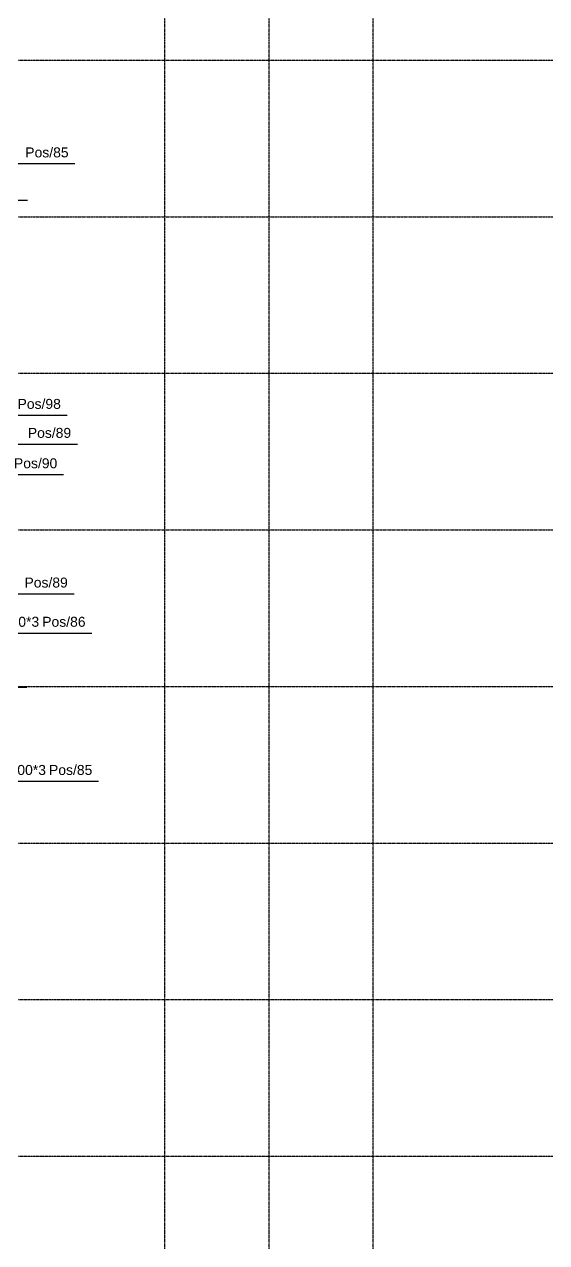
# Model space of a CAD drawing. Header units: millimetres. Extents: x -57554 to 16546, y 2142 to 98430.
# Drawn here: x 1893 to 4396, y 31933 to 37769 of the extents above; entities that cross this region are included whole.
import ezdxf

# ---------------------------------------------------------------- set-up
doc = ezdxf.new("R2010")
doc.units = ezdxf.units.MM
doc.linetypes.add('DXK_LINE_DOT3', pattern=[5.9187, 2.979, -0.9799, 0.9799, -0.9799])
doc.layers.add('S-Z2-A_TEXTUAL_ANNOTATION', color=7, linetype='Continuous')
doc.styles.add('Arial', font='ARIAL.TTF', dxfattribs={"height": 0.2})

msp = doc.modelspace()

# ---------------------------------------------------------------- linework, layer by layer
at = {"color": 1, "linetype": 'DXK_LINE_DOT3'}
for p, q in [((2565.2, 28847.3), (2565.2, 41847.3)), ((3065.2, 28847.3), (3065.2, 41847.3)), ((3565.2, 28847.3), (3565.2, 41847.3)), ((-6934.8, 37597.3), (15065.2, 37597.3)), ((-6934.8, 36847.3), (15065.2, 36847.3)), ((-6934.8, 36097.3), (15065.2, 36097.3)), ((-6934.8, 35347.3), (15065.2, 35347.3)), ((-6934.8, 34597.3), (15065.2, 34597.3)), ((-6934.8, 33847.3), (15065.2, 33847.3)), ((-6934.8, 33097.3), (15065.2, 33097.3)), ((-6934.8, 32347.3), (15065.2, 32347.3))]:
    msp.add_line(p, q, dxfattribs=at)
at = {"layer": 'S-Z2-A_TEXTUAL_ANNOTATION'}
for p, q in [((1400.2, 37101.5), (2134.7, 37101.5)), ((1369.6, 36927.2), (1907.7, 36927.2)), ((1559.5, 35896.9), (2097.6, 35896.9)), ((1571.7, 35758.1), (2146.9, 35758.1)), ((1542.2, 35612.5), (2080.4, 35612.5)), ((1555.6, 35041.2), (2130.8, 35041.2)), ((1481.4, 34853.3), (2215.9, 34853.3)), ((1366.2, 34593.3), (1904.4, 34593.3)), ((1513.8, 34143.6), (2248.3, 34143.6))]:
    msp.add_line(p, q, dxfattribs=at)

# ---------------------------------------------------------------- wipeouts: each hides what was drawn before it
for points in [[(2104.7, 37131.5), (2104.7, 37181.5), (1897.2, 37181.5), (1897.2, 37131.5)], [(2067.6, 35926.9), (2067.6, 35976.9), (1860.1, 35976.9), (1860.1, 35926.9)], [(1894.4, 35788.1), (1894.4, 35838.1), (1601.7, 35838.1), (1601.7, 35788.1)], [(2050.4, 35642.5), (2050.4, 35692.5), (1842.9, 35692.5), (1842.9, 35642.5)], [(2100.8, 35071.2), (2100.8, 35121.2), (1893.3, 35121.2), (1893.3, 35071.2)], [(1963.4, 34883.3), (1963.4, 34933.3), (1511.4, 34933.3), (1511.4, 34883.3)], [(1995.9, 34173.6), (1995.9, 34223.6), (1543.8, 34223.6), (1543.8, 34173.6)]]:
    msp.add_wipeout(points).dxf.layer = 'S-Z2-A_TEXTUAL_ANNOTATION'

# ---------------------------------------------------------------- next in the draw order: texts
at = {"layer": 'S-Z2-A_TEXTUAL_ANNOTATION', "style": 'Arial'}
for s, p in [('Pos/85', (1897.2, 37131.5)), ('Pos/98', (1860.1, 35926.9)), ('Pos/90', (1842.9, 35642.5)), ('Pos/89', (1893.3, 35071.2))]:
    msp.add_text(s, height=47.75, dxfattribs=at).set_placement(p)

# ---------------------------------------------------------------- next in the draw order: wipeouts: each hides what was drawn before it
for points in [[(2116.9, 35788.1), (2116.9, 35838.1), (1909.4, 35838.1), (1909.4, 35788.1)], [(2185.9, 34883.3), (2185.9, 34933.3), (1978.4, 34933.3), (1978.4, 34883.3)], [(2218.3, 34173.6), (2218.3, 34223.6), (2010.9, 34223.6), (2010.9, 34173.6)]]:
    msp.add_wipeout(points).dxf.layer = 'S-Z2-A_TEXTUAL_ANNOTATION'

# ---------------------------------------------------------------- next in the draw order: texts
for s, height, p in [('Pos/89', 47.75, (1909.4, 35788.1)), ('RHS100*100*3', 47.754, (1511.4, 34883.3)), ('Pos/86', 47.75, (1978.4, 34883.3)), ('RHS100*100*3', 47.754, (1543.8, 34173.6)), ('Pos/85', 47.75, (2010.9, 34173.6))]:
    msp.add_text(s, height=height, dxfattribs=at).set_placement(p)

doc.saveas('drawing.dxf')
